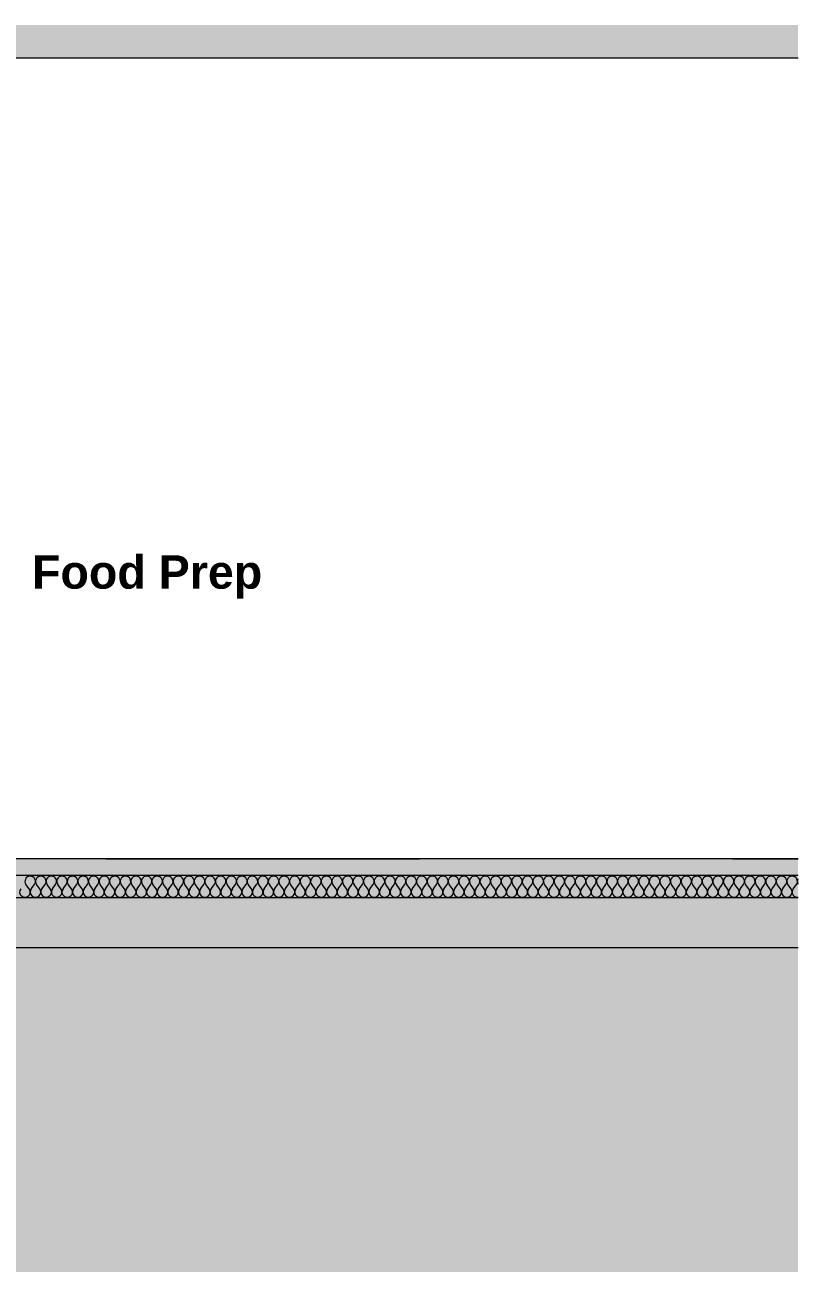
# Model space of a CAD drawing. Header units: millimetres. Extents: x -46169 to 174149, y -86316 to 18123.
# Drawn here: x 127641 to 131120, y -86316 to -80708 of the extents above; entities that cross this region are included whole.
import ezdxf

# ---------------------------------------------------------------- set-up
doc = ezdxf.new("R2010")
doc.units = ezdxf.units.MM
doc.header["$MEASUREMENT"] = 0
doc.linetypes.add('Dashed', pattern=[2822.222233, 1411.111116, -1411.111116])
doc.linetypes.add('Wipeout_Contour', pattern=[1000, 0, -1000])
for name, color, linetype, lineweight in [('A04_A04_1_0_Pen_No__7', 7, 'Continuous', 35), ('A04_A04_1_A-95-P_Drawing_Pen_No__1', 7, 'Continuous', 13), ('A04_A04_1_A-95-P_Drawing_Pen_No__84', 8, 'Continuous', 20), ('A04_A04_1_New_A-20-M_Floor_Slab_Pen_No__1', 7, 'Continuous', 13), ('A04_A04_1_New_A-20-M_Floor_Slab_Pen_No__146', 8, 'Continuous', 0), ('A04_A04_1_New_A-20-M_Floor_Slab_Pen_No__4', 7, 'Continuous', 20)]:
    doc.layers.add(name, color=color, linetype=linetype, lineweight=lineweight)
for name, color, linetype in [('A04_A04_1_A-35-M_FFE_Sanitary', 7, 'Continuous'), ('A04_A04_1_New_A-20-M_Floor_Slab', 7, 'Continuous'), ('A04_A04_1_New_A-25-M_Wall_Int', 7, 'Continuous')]:
    doc.layers.add(name, color=color, linetype=linetype)
for name, color, linetype, lineweight, true_color in [('A04_A04_1_A-35-M_FFE_Sanitary_Pen_No__105', 7, 'Continuous', 15, 0xa6a6a6), ('A04_A04_1_New_A-20-M_Floor_Slab_Pen_No__107', 7, 'Continuous', 15, 0xa6a6a6), ('A04_A04_1_New_A-20-M_Floor_Slab_Pen_No__109', 7, 'Continuous', 15, 0xa6a6a6), ('A04_A04_1_New_A-20-M_Floor_Slab_Pen_No__147', 7, 'Continuous', 0, 0x606060), ('A04_A04_1_New_A-20-M_Floor_Slab_Pen_No__162', 7, 'Continuous', 0, 0xe47200)]:
    doc.layers.add(name, color=color, linetype=linetype, lineweight=lineweight, true_color=true_color)
doc.styles.add('GENERATED_STYLE_3', font='')
doc.styles.get('GENERATED_STYLE_3').set_extended_font_data('Arial', bold=True)

# ---------------------------------------------------------------- blocks, each defined once
blk = doc.blocks.new('*X21', base_point=(139020.8, -92453.4))
at = {"layer": 'A04_A04_1_New_A-20-M_Floor_Slab_Pen_No__107', "linetype": 'Continuous'}
for p, q in [((127660, -84592.9), (127645.7, -84573.9)), ((127669.6, -84592.9), (127683.8, -84573.9)), ((127707.6, -84592.9), (127693.4, -84573.9)), ((127717.2, -84592.9), (127731.5, -84573.9)), ((127755.3, -84592.9), (127741, -84573.9)), ((127764.8, -84592.9), (127779.1, -84573.9)), ((127802.9, -84592.9), (127788.6, -84573.9)), ((127812.4, -84592.9), (127826.7, -84573.9)), ((127850.5, -84592.9), (127836.2, -84573.9)), ((127860, -84592.9), (127874.3, -84573.9)), ((127898.1, -84592.9), (127883.8, -84573.9)), ((127907.6, -84592.9), (127921.9, -84573.9)), ((127945.7, -84592.9), (127931.5, -84573.9)), ((127955.3, -84592.9), (127969.5, -84573.9)), ((127993.4, -84592.9), (127979.1, -84573.9)), ((128002.9, -84592.9), (128017.2, -84573.9)), ((128041, -84592.9), (128026.7, -84573.9)), ((128050.5, -84592.9), (128064.8, -84573.9)), ((128088.6, -84592.9), (128074.3, -84573.9)), ((128098.1, -84592.9), (128112.4, -84573.9)), ((128136.2, -84592.9), (128121.9, -84573.9)), ((128145.7, -84592.9), (128160, -84573.9)), ((128183.8, -84592.9), (128169.6, -84573.9)), ((128193.4, -84592.9), (128207.6, -84573.9)), ((128231.5, -84592.9), (128217.2, -84573.9)), ((128241, -84592.9), (128255.3, -84573.9)), ((128279.1, -84592.9), (128264.8, -84573.9)), ((128288.6, -84592.9), (128302.9, -84573.9)), ((128326.7, -84592.9), (128312.4, -84573.9)), ((128336.2, -84592.9), (128350.5, -84573.9)), ((128374.3, -84592.9), (128360, -84573.9)), ((128383.8, -84592.9), (128398.1, -84573.9)), ((128421.9, -84592.9), (128407.6, -84573.9)), ((128431.5, -84592.9), (128445.7, -84573.9)), ((128469.5, -84592.9), (128455.3, -84573.9)), ((128479.1, -84592.9), (128493.4, -84573.9)), ((128517.2, -84592.9), (128502.9, -84573.9)), ((128526.7, -84592.9), (128541, -84573.9)), ((128564.8, -84592.9), (128550.5, -84573.9)), ((128574.3, -84592.9), (128588.6, -84573.9)), ((128612.4, -84592.9), (128598.1, -84573.9)), ((128621.9, -84592.9), (128636.2, -84573.9)), ((128660, -84592.9), (128645.7, -84573.9)), ((128669.6, -84592.9), (128683.8, -84573.9)), ((128707.6, -84592.9), (128693.4, -84573.9)), ((128717.2, -84592.9), (128731.5, -84573.9)), ((128755.3, -84592.9), (128741, -84573.9)), ((128764.8, -84592.9), (128779.1, -84573.9)), ((128802.9, -84592.9), (128788.6, -84573.9)), ((128812.4, -84592.9), (128826.7, -84573.9)), ((128850.5, -84592.9), (128836.2, -84573.9)), ((128860, -84592.9), (128874.3, -84573.9)), ((128898.1, -84592.9), (128883.8, -84573.9)), ((128907.6, -84592.9), (128921.9, -84573.9)), ((128945.7, -84592.9), (128931.5, -84573.9)), ((128955.3, -84592.9), (128969.5, -84573.9)), ((128993.4, -84592.9), (128979.1, -84573.9)), ((129002.9, -84592.9), (129017.2, -84573.9)), ((129041, -84592.9), (129026.7, -84573.9)), ((129050.5, -84592.9), (129064.8, -84573.9)), ((129088.6, -84592.9), (129074.3, -84573.9)), ((129098.1, -84592.9), (129112.4, -84573.9)), ((129136.2, -84592.9), (129121.9, -84573.9)), ((129145.7, -84592.9), (129160, -84573.9)), ((129183.8, -84592.9), (129169.6, -84573.9)), ((129193.4, -84592.9), (129207.6, -84573.9)), ((129231.5, -84592.9), (129217.2, -84573.9)), ((129241, -84592.9), (129255.3, -84573.9)), ((129279.1, -84592.9), (129264.8, -84573.9)), ((129288.6, -84592.9), (129302.9, -84573.9)), ((129326.7, -84592.9), (129312.4, -84573.9)), ((129336.2, -84592.9), (129350.5, -84573.9)), ((129374.3, -84592.9), (129360, -84573.9)), ((129383.8, -84592.9), (129398.1, -84573.9)), ((129421.9, -84592.9), (129407.6, -84573.9)), ((129431.5, -84592.9), (129445.7, -84573.9)), ((129469.6, -84592.9), (129455.3, -84573.9)), ((129479.1, -84592.9), (129493.4, -84573.9)), ((129517.2, -84592.9), (129502.9, -84573.9)), ((129526.7, -84592.9), (129541, -84573.9)), ((129564.8, -84592.9), (129550.5, -84573.9)), ((129574.3, -84592.9), (129588.6, -84573.9)), ((129612.4, -84592.9), (129598.1, -84573.9)), ((129621.9, -84592.9), (129636.2, -84573.9)), ((129660, -84592.9), (129645.7, -84573.9)), ((129669.6, -84592.9), (129683.8, -84573.9)), ((129707.6, -84592.9), (129693.4, -84573.9)), ((129717.2, -84592.9), (129731.5, -84573.9)), ((129755.3, -84592.9), (129741, -84573.9)), ((129764.8, -84592.9), (129779.1, -84573.9)), ((129802.9, -84592.9), (129788.6, -84573.9)), ((129812.4, -84592.9), (129826.7, -84573.9)), ((129850.5, -84592.9), (129836.2, -84573.9)), ((129860, -84592.9), (129874.3, -84573.9)), ((129898.1, -84592.9), (129883.8, -84573.9)), ((129907.6, -84592.9), (129921.9, -84573.9)), ((129945.7, -84592.9), (129931.5, -84573.9)), ((129955.3, -84592.9), (129969.6, -84573.9)), ((129993.4, -84592.9), (129979.1, -84573.9)), ((130002.9, -84592.9), (130017.2, -84573.9)), ((130041, -84592.9), (130026.7, -84573.9)), ((130050.5, -84592.9), (130064.8, -84573.9)), ((130088.6, -84592.9), (130074.3, -84573.9)), ((130098.1, -84592.9), (130112.4, -84573.9)), ((130136.2, -84592.9), (130121.9, -84573.9)), ((130145.7, -84592.9), (130160, -84573.9)), ((130183.8, -84592.9), (130169.5, -84573.9)), ((130193.4, -84592.9), (130207.6, -84573.9)), ((130231.5, -84592.9), (130217.2, -84573.9)), ((130241, -84592.9), (130255.3, -84573.9)), ((130279.1, -84592.9), (130264.8, -84573.9)), ((130288.6, -84592.9), (130302.9, -84573.9)), ((130326.7, -84592.9), (130312.4, -84573.9)), ((130336.2, -84592.9), (130350.5, -84573.9)), ((130374.3, -84592.9), (130360, -84573.9)), ((130383.8, -84592.9), (130398.1, -84573.9)), ((130421.9, -84592.9), (130407.6, -84573.9)), ((130431.5, -84592.9), (130445.7, -84573.9)), ((130469.6, -84592.9), (130455.3, -84573.9)), ((130479.1, -84592.9), (130493.4, -84573.9)), ((130517.2, -84592.9), (130502.9, -84573.9)), ((130526.7, -84592.9), (130541, -84573.9)), ((130564.8, -84592.9), (130550.5, -84573.9)), ((130574.3, -84592.9), (130588.6, -84573.9)), ((130612.4, -84592.9), (130598.1, -84573.9)), ((130621.9, -84592.9), (130636.2, -84573.9)), ((130660, -84592.9), (130645.7, -84573.9)), ((130669.5, -84592.9), (130683.8, -84573.9)), ((130707.6, -84592.9), (130693.4, -84573.9)), ((130717.2, -84592.9), (130731.5, -84573.9)), ((130755.3, -84592.9), (130741, -84573.9)), ((130764.8, -84592.9), (130779.1, -84573.9)), ((130802.9, -84592.9), (130788.6, -84573.9)), ((130812.4, -84592.9), (130826.7, -84573.9)), ((130850.5, -84592.9), (130836.2, -84573.9)), ((130860, -84592.9), (130874.3, -84573.9)), ((130898.1, -84592.9), (130883.8, -84573.9)), ((130907.6, -84592.9), (130921.9, -84573.9)), ((130945.7, -84592.9), (130931.5, -84573.9)), ((130955.3, -84592.9), (130969.6, -84573.9)), ((130993.4, -84592.9), (130979.1, -84573.9)), ((131002.9, -84592.9), (131017.2, -84573.9)), ((131041, -84592.9), (131026.7, -84573.9)), ((131050.5, -84592.9), (131064.8, -84573.9)), ((131088.6, -84592.9), (131074.3, -84573.9)), ((131098.1, -84592.9), (131112.4, -84573.9))]:
    blk.add_line(p, q, dxfattribs=at)
for centre, start, end in [((127664.8, -84559.6), 90, 216.8699), ((127664.8, -84559.6), 323.1301, 90), ((127712.4, -84559.6), 90, 216.8699), ((127712.4, -84559.6), 323.1301, 90), ((127760, -84559.6), 90, 216.8699), ((127760, -84559.6), 323.1301, 90), ((127807.6, -84559.6), 90, 216.8699), ((127807.6, -84559.6), 323.1301, 90), ((127855.3, -84559.6), 90, 216.8699), ((127855.3, -84559.6), 323.1301, 90), ((127902.9, -84559.6), 90, 216.8699), ((127902.9, -84559.6), 323.1301, 90), ((127950.5, -84559.6), 90, 216.8699), ((127950.5, -84559.6), 323.1301, 90), ((127998.1, -84559.6), 90, 216.8699), ((127998.1, -84559.6), 323.1301, 90), ((128045.7, -84559.6), 90, 216.8699), ((128045.7, -84559.6), 323.1301, 90), ((128093.4, -84559.6), 90, 216.8699), ((128093.4, -84559.6), 323.1301, 90), ((128141, -84559.6), 90, 216.8699), ((128141, -84559.6), 323.1301, 90), ((128188.6, -84559.6), 90, 216.8699), ((128188.6, -84559.6), 323.1301, 90), ((128236.2, -84559.6), 90, 216.8699), ((128236.2, -84559.6), 323.1301, 90), ((128283.8, -84559.6), 90, 216.8699), ((128283.8, -84559.6), 323.1301, 90), ((128331.5, -84559.6), 90, 216.8699), ((128331.5, -84559.6), 323.1301, 90), ((128379.1, -84559.6), 90, 216.8699), ((128379.1, -84559.6), 323.1301, 90), ((128426.7, -84559.6), 90, 216.8699), ((128426.7, -84559.6), 323.1301, 90), ((128474.3, -84559.6), 90, 216.8699), ((128474.3, -84559.6), 323.1301, 90), ((128521.9, -84559.6), 90, 216.8699), ((128521.9, -84559.6), 323.1301, 90), ((128569.6, -84559.6), 90, 216.8699), ((128569.6, -84559.6), 323.1301, 90), ((128617.2, -84559.6), 90, 216.8699), ((128617.2, -84559.6), 323.1301, 90), ((128664.8, -84559.6), 90, 216.8699), ((128664.8, -84559.6), 323.1301, 90), ((128712.4, -84559.6), 90, 216.8699), ((128712.4, -84559.6), 323.1301, 90), ((128760, -84559.6), 90, 216.8699), ((128760, -84559.6), 323.1301, 90), ((128807.6, -84559.6), 90, 216.8699), ((128807.6, -84559.6), 323.1301, 90), ((128855.3, -84559.6), 90, 216.8699), ((128855.3, -84559.6), 323.1301, 90), ((128902.9, -84559.6), 90, 216.8699), ((128902.9, -84559.6), 323.1301, 90), ((128950.5, -84559.6), 90, 216.8699), ((128950.5, -84559.6), 323.1301, 90), ((128998.1, -84559.6), 90, 216.8699), ((128998.1, -84559.6), 323.1301, 90), ((129045.7, -84559.6), 90, 216.8699), ((129045.7, -84559.6), 323.1301, 90), ((129093.4, -84559.6), 90, 216.8699), ((129093.4, -84559.6), 323.1301, 90), ((129141, -84559.6), 90, 216.8699), ((129141, -84559.6), 323.1301, 90), ((129188.6, -84559.6), 90, 216.8699), ((129188.6, -84559.6), 323.1301, 90), ((129236.2, -84559.6), 90, 216.8699), ((129236.2, -84559.6), 323.1301, 90), ((129283.8, -84559.6), 90, 216.8699), ((129283.8, -84559.6), 323.1301, 90), ((129331.5, -84559.6), 90, 216.8699), ((129331.5, -84559.6), 323.1301, 90), ((129379.1, -84559.6), 90, 216.8699), ((129379.1, -84559.6), 323.1301, 90), ((129426.7, -84559.6), 90, 216.8699), ((129426.7, -84559.6), 323.1301, 90), ((129474.3, -84559.6), 90, 216.8699), ((129474.3, -84559.6), 323.1301, 90), ((129521.9, -84559.6), 90, 216.8699), ((129521.9, -84559.6), 323.1301, 90), ((129569.6, -84559.6), 90, 216.8699), ((129569.6, -84559.6), 323.1301, 90), ((129617.2, -84559.6), 90, 216.8699), ((129617.2, -84559.6), 323.1301, 90), ((129664.8, -84559.6), 90, 216.8699), ((129664.8, -84559.6), 323.1301, 90), ((129712.4, -84559.6), 90, 216.8699), ((129712.4, -84559.6), 323.1301, 90), ((129760, -84559.6), 90, 216.8699), ((129760, -84559.6), 323.1301, 90), ((129807.6, -84559.6), 90, 216.8699), ((129807.6, -84559.6), 323.1301, 90), ((129855.3, -84559.6), 90, 216.8699), ((129855.3, -84559.6), 323.1301, 90), ((129902.9, -84559.6), 90, 216.8699), ((129902.9, -84559.6), 323.1301, 90), ((129950.5, -84559.6), 90, 216.8699), ((129950.5, -84559.6), 323.1301, 90), ((129998.1, -84559.6), 90, 216.8699), ((129998.1, -84559.6), 323.1301, 90), ((130045.7, -84559.6), 90, 216.8699), ((130045.7, -84559.6), 323.1301, 90), ((130093.4, -84559.6), 90, 216.8699), ((130093.4, -84559.6), 323.1301, 90), ((130141, -84559.6), 90, 216.8699), ((130141, -84559.6), 323.1301, 90), ((130188.6, -84559.6), 90, 216.8699), ((130188.6, -84559.6), 323.1301, 90), ((130236.2, -84559.6), 90, 216.8699), ((130236.2, -84559.6), 323.1301, 90), ((130283.8, -84559.6), 90, 216.8699), ((130283.8, -84559.6), 323.1301, 90), ((130331.5, -84559.6), 90, 216.8699), ((130331.5, -84559.6), 323.1301, 90), ((130379.1, -84559.6), 90, 216.8699), ((130379.1, -84559.6), 323.1301, 90), ((130426.7, -84559.6), 90, 216.8699), ((130426.7, -84559.6), 323.1301, 90), ((130474.3, -84559.6), 90, 216.8699), ((130474.3, -84559.6), 323.1301, 90), ((130521.9, -84559.6), 90, 216.8699), ((130521.9, -84559.6), 323.1301, 90), ((130569.6, -84559.6), 90, 216.8699), ((130569.6, -84559.6), 323.1301, 90), ((130617.2, -84559.6), 90, 216.8699), ((130617.2, -84559.6), 323.1301, 90), ((130664.8, -84559.6), 90, 216.8699), ((130664.8, -84559.6), 323.1301, 90), ((130712.4, -84559.6), 90, 216.8699), ((130712.4, -84559.6), 323.1301, 90), ((130760, -84559.6), 90, 216.8699), ((130760, -84559.6), 323.1301, 90), ((130807.6, -84559.6), 90, 216.8699), ((130807.6, -84559.6), 323.1301, 90), ((130855.3, -84559.6), 90, 216.8699), ((130855.3, -84559.6), 323.1301, 90), ((130902.9, -84559.6), 90, 216.8699), ((130902.9, -84559.6), 323.1301, 90), ((130950.5, -84559.6), 90, 216.8699), ((130950.5, -84559.6), 323.1301, 90), ((130998.1, -84559.6), 90, 216.8699), ((130998.1, -84559.6), 323.1301, 90), ((131045.7, -84559.6), 90, 216.8699), ((131045.7, -84559.6), 323.1301, 90), ((131093.4, -84559.6), 90, 216.8699), ((131093.4, -84559.6), 323.1301, 90), ((131141, -84559.6), 150.6483, 209.3517), ((127641, -84607.2), 143.1301, 36.8699), ((127688.6, -84607.2), 143.1301, 36.8699), ((127736.2, -84607.2), 143.1301, 36.8699), ((127783.8, -84607.2), 143.1301, 36.8699), ((127831.5, -84607.2), 143.1301, 36.8699), ((127879.1, -84607.2), 143.1301, 36.8699), ((127926.7, -84607.2), 143.1301, 36.8699), ((127974.3, -84607.2), 143.1301, 36.8699), ((128021.9, -84607.2), 143.1301, 36.8699), ((128069.6, -84607.2), 143.1301, 36.8699), ((128117.2, -84607.2), 143.1301, 36.8699), ((128164.8, -84607.2), 143.1301, 36.8699), ((128212.4, -84607.2), 143.1301, 36.8699), ((128260, -84607.2), 143.1301, 36.8699), ((128307.6, -84607.2), 143.1301, 36.8699), ((128355.3, -84607.2), 143.1301, 36.8699), ((128402.9, -84607.2), 143.1301, 36.8699), ((128450.5, -84607.2), 143.1301, 36.8699), ((128498.1, -84607.2), 143.1301, 36.8699), ((128545.7, -84607.2), 143.1301, 36.8699), ((128593.4, -84607.2), 143.1301, 36.8699), ((128641, -84607.2), 143.1301, 36.8699), ((128688.6, -84607.2), 143.1301, 36.8699), ((128736.2, -84607.2), 143.1301, 36.8699), ((128783.8, -84607.2), 143.1301, 36.8699), ((128831.5, -84607.2), 143.1301, 36.8699), ((128879.1, -84607.2), 143.1301, 36.8699), ((128926.7, -84607.2), 143.1301, 36.8699), ((128974.3, -84607.2), 143.1301, 36.8699), ((129021.9, -84607.2), 143.1301, 36.8699), ((129069.6, -84607.2), 143.1301, 36.8699), ((129117.2, -84607.2), 143.1301, 36.8699), ((129164.8, -84607.2), 143.1301, 36.8699), ((129212.4, -84607.2), 143.1301, 36.8699), ((129260, -84607.2), 143.1301, 36.8699), ((129307.6, -84607.2), 143.1301, 36.8699), ((129355.3, -84607.2), 143.1301, 36.8699), ((129402.9, -84607.2), 143.1301, 36.8699), ((129450.5, -84607.2), 143.1301, 36.8699), ((129498.1, -84607.2), 143.1301, 36.8699), ((129545.7, -84607.2), 143.1301, 36.8699), ((129593.4, -84607.2), 143.1301, 36.8699), ((129641, -84607.2), 143.1301, 36.8699), ((129688.6, -84607.2), 143.1301, 36.8699), ((129736.2, -84607.2), 143.1301, 36.8699), ((129783.8, -84607.2), 143.1301, 36.8699), ((129831.5, -84607.2), 143.1301, 36.8699), ((129879.1, -84607.2), 143.1301, 36.8699), ((129926.7, -84607.2), 143.1301, 36.8699), ((129974.3, -84607.2), 143.1301, 36.8699), ((130021.9, -84607.2), 143.1301, 36.8699), ((130069.6, -84607.2), 143.1301, 36.8699), ((130117.2, -84607.2), 143.1301, 36.8699), ((130164.8, -84607.2), 143.1301, 36.8699), ((130212.4, -84607.2), 143.1301, 36.8699), ((130260, -84607.2), 143.1301, 36.8699), ((130307.6, -84607.2), 143.1301, 36.8699), ((130355.3, -84607.2), 143.1301, 36.8699), ((130402.9, -84607.2), 143.1301, 36.8699), ((130450.5, -84607.2), 143.1301, 36.8699), ((130498.1, -84607.2), 143.1301, 36.8699), ((130545.7, -84607.2), 143.1301, 36.8699), ((130593.4, -84607.2), 143.1301, 36.8699), ((130641, -84607.2), 143.1301, 36.8699), ((130688.6, -84607.2), 143.1301, 36.8699), ((130736.2, -84607.2), 143.1301, 36.8699), ((130783.8, -84607.2), 143.1301, 36.8699), ((130831.5, -84607.2), 143.1301, 36.8699), ((130879.1, -84607.2), 143.1301, 36.8699), ((130926.7, -84607.2), 143.1301, 36.8699), ((130974.3, -84607.2), 143.1301, 36.8699), ((131021.9, -84607.2), 143.1301, 36.8699), ((131069.6, -84607.2), 143.1301, 36.8699), ((131117.2, -84607.2), 143.1301, 277.3756)]:
    blk.add_arc(centre, 23.8, start, end, dxfattribs=at)

msp = doc.modelspace()

# ---------------------------------------------------------------- hatches: boundary and pattern name
at = {"layer": 'A04_A04_1_New_A-20-M_Floor_Slab_Pen_No__146', "linetype": 'Continuous'}
msp.add_hatch(color=256, dxfattribs=at).paths.add_polyline_path([(131120.2, -80707.9), (126549.6, -80707.9), (126549.6, -80857.9), (131120.2, -80857.9)])
at = {"layer": 'A04_A04_1_New_A-20-M_Floor_Slab_Pen_No__162', "linetype": 'Continuous'}
msp.add_hatch(color=256, dxfattribs=at).paths.add_polyline_path([(131120.2, -84532.9), (108093.4, -84532.9), (108093.4, -84533.4), (131120.2, -84533.4)])

# ---------------------------------------------------------------- linework, layer by layer
at = {"layer": 'A04_A04_1_New_A-20-M_Floor_Slab_Pen_No__1', "linetype": 'Continuous'}
msp.add_line((131120.2, -84858.4), (108093.4, -84858.4), dxfattribs=at)

# ---------------------------------------------------------------- next in the draw order: wipeouts: each hides what was drawn before it
at = {"color": 254, "linetype": 'Wipeout_Contour', "lineweight": 0, "ltscale": 913956.682449}
msp.add_wipeout([(126552.1, -80857.9), (126552.1, -81999.9), (126567.5, -81999.9), (126567.5, -84457.9), (131120.2, -84457.9), (131120.2, -80857.9)], dxfattribs=at).dxf.layer = 'A04_A04_1_New_A-25-M_Wall_Int'

# ---------------------------------------------------------------- next in the draw order: hatches: boundary and pattern name
at = {"layer": 'A04_A04_1_New_A-20-M_Floor_Slab_Pen_No__109', "linetype": 'Continuous'}
msp.add_hatch(color=256, dxfattribs=at).paths.add_polyline_path([(131120.2, -84457.9), (108093.4, -84457.9), (108093.4, -84532.9), (131120.2, -84532.9)])

# ---------------------------------------------------------------- next in the draw order: linework, layer by layer
at = {"layer": 'A04_A04_1_A-35-M_FFE_Sanitary_Pen_No__105', "linetype": 'Dashed'}
msp.add_line((105427.1, -84457.9), (131120.2, -84457.9), dxfattribs=at)
at = {"layer": 'A04_A04_1_A-95-P_Drawing_Pen_No__1', "linetype": 'Continuous'}
msp.add_line((131120.2, -84457.9), (101134.2, -84457.9), dxfattribs=at)
at = {"layer": 'A04_A04_1_New_A-20-M_Floor_Slab_Pen_No__1', "linetype": 'Continuous'}
msp.add_line((131120.2, -84457.9), (126549.6, -84457.9), dxfattribs=at)
at = {"layer": 'A04_A04_1_New_A-20-M_Floor_Slab_Pen_No__4', "linetype": 'Continuous'}
msp.add_line((131120.2, -80857.9), (126549.6, -80857.9), dxfattribs=at)

# ---------------------------------------------------------------- next in the draw order: texts
at = {"layer": 'A04_A04_1_0_Pen_No__7', "linetype": 'Continuous', "insert": (127672.9, -83288.3), "char_height": 150, "attachment_point": 7, "style": 'GENERATED_STYLE_3'}
msp.add_mtext('\\A1;{\\fArial|b1|i0|c0|p34;Food Prep }', dxfattribs=at)

# ---------------------------------------------------------------- next in the draw order: wipeouts: each hides what was drawn before it
at = {"color": 254, "linetype": 'Wipeout_Contour', "lineweight": 0, "ltscale": 586576.796718}
msp.add_wipeout([(131120.2, -84533.4), (108093.4, -84533.4), (108093.4, -84633.4), (131120.2, -84633.4)], dxfattribs=at).dxf.layer = 'A04_A04_1_New_A-20-M_Floor_Slab'

# ---------------------------------------------------------------- next in the draw order: hatches: boundary and pattern name
at = {"layer": 'A04_A04_1_A-95-P_Drawing_Pen_No__84', "linetype": 'Continuous'}
msp.add_hatch(color=256, dxfattribs=at).paths.add_polyline_path([(101134.2, -84457.9), (101134.2, -86316.2), (131120.2, -86316.2), (131120.2, -84457.9)])
at = {"layer": 'A04_A04_1_New_A-20-M_Floor_Slab_Pen_No__147', "linetype": 'Continuous'}
msp.add_hatch(color=256, dxfattribs=at).paths.add_polyline_path([(131120.2, -84633.4), (108093.4, -84633.4), (108093.4, -84858.4), (131120.2, -84858.4)])

# ---------------------------------------------------------------- next in the draw order: linework, layer by layer
at = {"layer": 'A04_A04_1_New_A-20-M_Floor_Slab_Pen_No__1', "linetype": 'Continuous'}
for p, q in [((131120.2, -84532.9), (108093.4, -84532.9)), ((131120.2, -84533.4), (108093.4, -84533.4)), ((131120.2, -84633.4), (108093.4, -84633.4))]:
    msp.add_line(p, q, dxfattribs=at)

# ---------------------------------------------------------------- next in the draw order: block references
at = {"layer": 'A04_A04_1_A-35-M_FFE_Sanitary'}
msp.add_blockref('*X21', (139020.8, -92453.4), dxfattribs=at)

doc.saveas('drawing.dxf')
